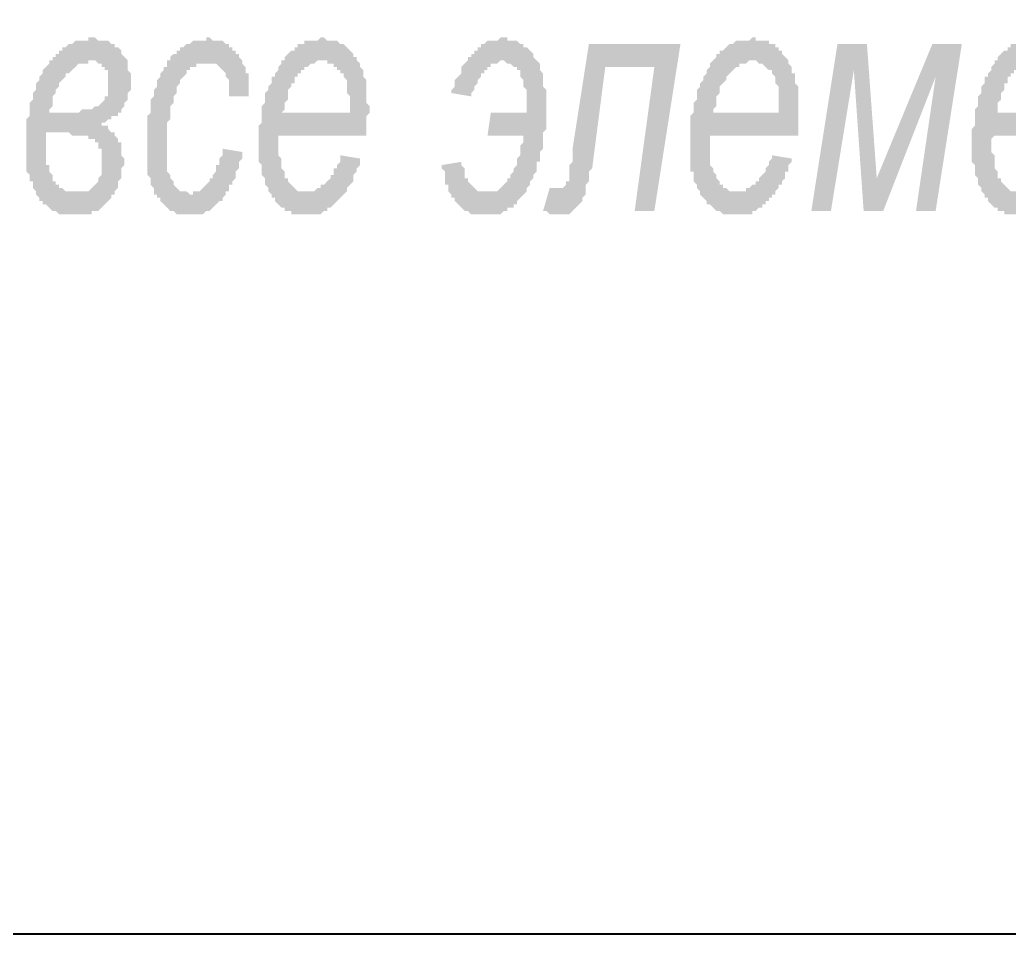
# Model space of a CAD drawing. Header units: millimetres. Extents: x 1372 to 666090, y 1285 to 31551.
# Drawn here: x 505517 to 506779, y 2747 to 3913 of the extents above; entities that cross this region are included whole.
import ezdxf

# ---------------------------------------------------------------- set-up
doc = ezdxf.new("R2010")
doc.units = ezdxf.units.MM
doc.layers.add('PDF _2D-чертеж - Общий_Ном._пера__21', color=7, linetype='Continuous')
doc.layers.add('PDF _75-АЗ Штамп', color=7, linetype='Continuous')

msp = doc.modelspace()

# ---------------------------------------------------------------- hatches: boundary and pattern name
at = {"layer": 'PDF _75-АЗ Штамп', "transparency": 33554559}
h = msp.add_hatch(color=256, dxfattribs=at)
h.paths.add_polyline_path([(505621.1, 3781.8), (505621.1, 3777.7), (505625.3, 3777.7), (505629.5, 3777.7), (505629.5, 3773.5), (505633.6, 3769.3), (505637.8, 3769.3), (505637.8, 3765.2), (505637.8, 3765.2), (505642, 3761), (505642, 3756.8), (505646.2, 3756.8), (505646.2, 3752.6), (505646.2, 3748.5), (505646.2, 3744.3), (505646.2, 3740.1), (505650.3, 3736), (505650.3, 3731.8), (505650.3, 3731.8), (505650.3, 3727.6), (505646.2, 3723.4), (505646.2, 3719.3), (505646.2, 3715.1), (505646.2, 3710.9), (505646.2, 3710.9), (505642, 3706.8), (505642, 3702.6), (505642, 3698.4), (505637.8, 3694.2), (505637.8, 3690.1), (505633.6, 3690.1), (505633.6, 3685.9), (505633.6, 3685.9), (505629.5, 3681.7), (505629.5, 3681.7), (505625.3, 3677.6), (505625.3, 3677.6), (505621.1, 3673.4), (505621.1, 3673.4), (505617, 3669.2), (505617, 3669.2), (505612.8, 3669.2), (505608.6, 3669.2), (505608.6, 3665), (505604.4, 3665), (505600.3, 3665), (505600.3, 3665), (505596.1, 3665), (505591.9, 3665), (505587.8, 3665), (505587.8, 3665), (505583.6, 3665), (505579.4, 3665), (505579.4, 3665), (505575.2, 3665), (505571.1, 3665), (505571.1, 3665), (505566.9, 3665), (505562.7, 3669.2), (505562.7, 3669.2), (505558.6, 3669.2), (505554.4, 3673.4), (505554.4, 3673.4), (505554.4, 3673.4), (505550.2, 3677.6), (505546, 3677.6), (505546, 3681.7), (505541.9, 3681.7), (505541.9, 3685.9), (505537.7, 3690.1), (505537.7, 3694.2), (505537.7, 3694.2), (505533.5, 3698.4), (505533.5, 3702.6), (505533.5, 3706.8), (505529.4, 3706.8), (505529.4, 3710.9), (505529.4, 3715.1), (505525.2, 3719.3), (505525.2, 3723.4), (505525.2, 3727.6), (505525.2, 3731.8), (505525.2, 3736), (505525.2, 3740.1), (505525.2, 3744.3), (505525.2, 3748.5), (505525.2, 3748.5), (505525.2, 3752.6), (505525.2, 3756.8), (505525.2, 3761), (505525.2, 3765.2), (505525.2, 3769.3), (505525.2, 3773.5), (505525.2, 3777.7), (505525.2, 3781.8), (505525.2, 3786), (505529.4, 3790.2), (505529.4, 3794.3), (505529.4, 3798.5), (505529.4, 3802.7), (505529.4, 3806.9), (505533.5, 3811), (505533.5, 3815.2), (505533.5, 3815.2), (505533.5, 3819.4), (505537.7, 3823.5), (505537.7, 3827.7), (505537.7, 3831.9), (505541.9, 3836.1), (505541.9, 3836.1), (505541.9, 3840.2), (505546, 3844.4), (505546, 3848.6), (505546, 3848.6), (505550.2, 3852.7), (505550.2, 3852.7), (505554.4, 3856.9), (505554.4, 3861.1), (505558.6, 3861.1), (505558.6, 3865.3), (505562.7, 3865.3), (505562.7, 3869.4), (505566.9, 3869.4), (505566.9, 3873.6), (505571.1, 3873.6), (505571.1, 3877.8), (505575.2, 3877.8), (505579.4, 3881.9), (505579.4, 3881.9), (505583.6, 3881.9), (505583.6, 3881.9), (505587.8, 3886.1), (505591.9, 3886.1), (505591.9, 3886.1), (505596.1, 3886.1), (505600.3, 3886.1), (505604.4, 3886.1), (505604.4, 3890.3), (505608.6, 3890.3), (505608.6, 3890.3), (505612.8, 3890.3), (505617, 3886.1), (505621.1, 3886.1), (505621.1, 3886.1), (505625.3, 3886.1), (505629.5, 3886.1), (505629.5, 3886.1), (505633.6, 3881.9), (505637.8, 3881.9), (505637.8, 3877.8), (505642, 3877.8), (505642, 3877.8), (505646.2, 3873.6), (505646.2, 3873.6), (505646.2, 3869.4), (505650.3, 3865.3), (505650.3, 3865.3), (505654.5, 3861.1), (505654.5, 3856.9), (505654.5, 3852.7), (505654.5, 3848.6), (505658.7, 3844.4), (505658.7, 3840.2), (505658.7, 3836.1), (505658.7, 3836.1), (505658.7, 3831.9), (505658.7, 3827.7), (505658.7, 3823.5), (505654.5, 3819.4), (505654.5, 3815.2), (505654.5, 3811), (505650.3, 3806.9), (505650.3, 3802.7), (505650.3, 3802.7), (505650.3, 3802.7), (505646.2, 3798.5), (505646.2, 3794.3), (505642, 3794.3), (505642, 3790.2), (505637.8, 3790.2), (505633.6, 3790.2), (505633.6, 3786), (505629.5, 3786), (505625.3, 3781.8), (505625.3, 3781.8), (505621.1, 3781.8), (505621.1, 3781.8)], flags=0)
h.paths.add_polyline_path([(505554.4, 3794.3), (505558.6, 3794.3), (505562.7, 3794.3), (505562.7, 3794.3), (505566.9, 3794.3), (505571.1, 3794.3), (505571.1, 3794.3), (505571.1, 3794.3), (505575.2, 3794.3), (505579.4, 3794.3), (505583.6, 3794.3), (505587.8, 3794.3), (505591.9, 3794.3), (505591.9, 3794.3), (505596.1, 3798.5), (505600.3, 3798.5), (505600.3, 3798.5), (505604.4, 3798.5), (505608.6, 3798.5), (505608.6, 3798.5), (505612.8, 3802.7), (505612.8, 3802.7), (505617, 3802.7), (505617, 3802.7), (505621.1, 3806.9), (505621.1, 3806.9), (505625.3, 3811), (505625.3, 3815.2), (505629.5, 3815.2), (505629.5, 3819.4), (505629.5, 3823.5), (505629.5, 3827.7), (505629.5, 3831.9), (505629.5, 3831.9), (505629.5, 3836.1), (505629.5, 3840.2), (505629.5, 3844.4), (505629.5, 3848.6), (505625.3, 3848.6), (505625.3, 3852.7), (505621.1, 3852.7), (505621.1, 3856.9), (505617, 3856.9), (505617, 3856.9), (505612.8, 3861.1), (505608.6, 3861.1), (505608.6, 3861.1), (505604.4, 3861.1), (505604.4, 3856.9), (505600.3, 3856.9), (505596.1, 3856.9), (505596.1, 3856.9), (505591.9, 3856.9), (505587.8, 3852.7), (505587.8, 3852.7), (505583.6, 3848.6), (505583.6, 3848.6), (505579.4, 3844.4), (505575.2, 3844.4), (505575.2, 3844.4), (505575.2, 3840.2), (505571.1, 3836.1), (505571.1, 3836.1), (505566.9, 3831.9), (505566.9, 3827.7), (505562.7, 3823.5), (505562.7, 3823.5), (505562.7, 3819.4), (505558.6, 3815.2), (505558.6, 3811), (505558.6, 3806.9), (505558.6, 3802.7), (505554.4, 3798.5), (505554.4, 3794.3)], flags=0)
h.paths.add_polyline_path([(505550.2, 3769.3), (505550.2, 3765.2), (505550.2, 3761), (505550.2, 3756.8), (505550.2, 3752.6), (505550.2, 3748.5), (505550.2, 3744.3), (505550.2, 3740.1), (505550.2, 3736), (505550.2, 3731.8), (505550.2, 3727.6), (505554.4, 3727.6), (505554.4, 3723.4), (505554.4, 3719.3), (505558.6, 3715.1), (505558.6, 3710.9), (505558.6, 3710.9), (505558.6, 3706.8), (505562.7, 3706.8), (505562.7, 3702.6), (505566.9, 3702.6), (505566.9, 3698.4), (505571.1, 3698.4), (505575.2, 3694.2), (505575.2, 3694.2), (505579.4, 3694.2), (505583.6, 3694.2), (505583.6, 3694.2), (505587.8, 3694.2), (505587.8, 3694.2), (505591.9, 3694.2), (505596.1, 3694.2), (505600.3, 3694.2), (505600.3, 3694.2), (505604.4, 3694.2), (505608.6, 3698.4), (505608.6, 3698.4), (505612.8, 3702.6), (505612.8, 3702.6), (505612.8, 3702.6), (505617, 3706.8), (505617, 3710.9), (505617, 3710.9), (505621.1, 3715.1), (505621.1, 3719.3), (505621.1, 3723.4), (505621.1, 3727.6), (505621.1, 3731.8), (505621.1, 3736), (505621.1, 3740.1), (505621.1, 3744.3), (505621.1, 3748.5), (505617, 3748.5), (505617, 3752.6), (505617, 3756.8), (505612.8, 3756.8), (505612.8, 3761), (505608.6, 3761), (505608.6, 3761), (505608.6, 3761), (505604.4, 3761), (505604.4, 3765.2), (505600.3, 3765.2), (505596.1, 3765.2), (505596.1, 3765.2), (505591.9, 3765.2), (505587.8, 3765.2), (505587.8, 3765.2), (505583.6, 3765.2), (505579.4, 3769.3), (505575.2, 3769.3), (505571.1, 3769.3), (505566.9, 3769.3), (505562.7, 3769.3), (505562.7, 3769.3), (505562.7, 3769.3), (505558.6, 3769.3), (505554.4, 3769.3), (505550.2, 3769.3)], flags=0)
for points in [[(505775.5, 3748.5), (505800.5, 3744.3), (505800.5, 3740.1), (505800.5, 3736), (505796.3, 3731.8), (505796.3, 3727.6), (505796.3, 3723.4), (505792.1, 3719.3), (505792.1, 3715.1), (505792.1, 3710.9), (505788, 3706.8), (505788, 3702.6), (505783.8, 3702.6), (505783.8, 3698.4), (505783.8, 3694.2), (505779.6, 3694.2), (505779.6, 3690.1), (505775.5, 3685.9), (505775.5, 3685.9), (505775.5, 3681.7), (505771.3, 3681.7), (505767.1, 3677.6), (505767.1, 3677.6), (505763, 3673.4), (505763, 3673.4), (505758.8, 3669.2), (505754.6, 3669.2), (505754.6, 3669.2), (505750.4, 3665), (505746.3, 3665), (505746.3, 3665), (505742.1, 3665), (505737.9, 3665), (505737.9, 3665), (505733.8, 3665), (505733.8, 3665), (505729.6, 3665), (505725.4, 3665), (505725.4, 3665), (505721.2, 3665), (505717.1, 3665), (505717.1, 3665), (505712.9, 3669.2), (505708.7, 3669.2), (505708.7, 3669.2), (505704.6, 3673.4), (505704.6, 3673.4), (505700.4, 3677.6), (505700.4, 3677.6), (505696.2, 3681.7), (505696.2, 3685.9), (505692, 3685.9), (505692, 3690.1), (505687.9, 3690.1), (505687.9, 3694.2), (505687.9, 3698.4), (505683.7, 3702.6), (505683.7, 3702.6), (505683.7, 3706.8), (505683.7, 3710.9), (505679.5, 3715.1), (505679.5, 3719.3), (505679.5, 3723.4), (505679.5, 3727.6), (505679.5, 3731.8), (505679.5, 3736), (505679.5, 3740.1), (505679.5, 3744.3), (505679.5, 3748.5), (505679.5, 3748.5), (505679.5, 3752.6), (505679.5, 3756.8), (505679.5, 3761), (505679.5, 3765.2), (505679.5, 3769.3), (505679.5, 3773.5), (505679.5, 3777.7), (505679.5, 3781.8), (505679.5, 3786), (505679.5, 3790.2), (505683.7, 3794.3), (505683.7, 3798.5), (505683.7, 3802.7), (505683.7, 3806.9), (505683.7, 3811), (505687.9, 3815.2), (505687.9, 3819.4), (505687.9, 3819.4), (505687.9, 3823.5), (505692, 3827.7), (505692, 3831.9), (505692, 3836.1), (505696.2, 3840.2), (505696.2, 3840.2), (505696.2, 3844.4), (505700.4, 3848.6), (505700.4, 3852.7), (505704.6, 3852.7), (505704.6, 3856.9), (505704.6, 3861.1), (505708.7, 3861.1), (505708.7, 3865.3), (505712.9, 3869.4), (505717.1, 3869.4), (505717.1, 3869.4), (505717.1, 3873.6), (505721.2, 3873.6), (505721.2, 3877.8), (505725.4, 3877.8), (505729.6, 3881.9), (505729.6, 3881.9), (505733.8, 3881.9), (505737.9, 3886.1), (505737.9, 3886.1), (505742.1, 3886.1), (505746.3, 3886.1), (505746.3, 3886.1), (505750.4, 3886.1), (505754.6, 3886.1), (505754.6, 3890.3), (505758.8, 3890.3), (505758.8, 3890.3), (505763, 3886.1), (505767.1, 3886.1), (505771.3, 3886.1), (505771.3, 3886.1), (505775.5, 3886.1), (505779.6, 3881.9), (505779.6, 3881.9), (505783.8, 3881.9), (505783.8, 3877.8), (505788, 3877.8), (505788, 3873.6), (505792.1, 3873.6), (505792.1, 3869.4), (505796.3, 3869.4), (505796.3, 3865.3), (505800.5, 3861.1), (505800.5, 3861.1), (505800.5, 3856.9), (505804.7, 3852.7), (505804.7, 3848.6), (505804.7, 3844.4), (505808.8, 3844.4), (505808.8, 3840.2), (505808.8, 3836.1), (505808.8, 3831.9), (505808.8, 3827.7), (505808.8, 3823.5), (505808.8, 3819.4), (505808.8, 3815.2), (505783.8, 3815.2), (505783.8, 3819.4), (505783.8, 3823.5), (505783.8, 3827.7), (505783.8, 3831.9), (505783.8, 3836.1), (505779.6, 3840.2), (505779.6, 3840.2), (505779.6, 3844.4), (505775.5, 3848.6), (505775.5, 3848.6), (505771.3, 3852.7), (505771.3, 3852.7), (505767.1, 3856.9), (505763, 3856.9), (505763, 3856.9), (505758.8, 3856.9), (505754.6, 3856.9), (505754.6, 3856.9), (505750.4, 3856.9), (505750.4, 3856.9), (505746.3, 3856.9), (505742.1, 3856.9), (505742.1, 3852.7), (505737.9, 3852.7), (505733.8, 3852.7), (505733.8, 3848.6), (505729.6, 3848.6), (505729.6, 3844.4), (505729.6, 3844.4), (505725.4, 3840.2), (505725.4, 3840.2), (505721.2, 3836.1), (505721.2, 3831.9), (505721.2, 3831.9), (505717.1, 3827.7), (505717.1, 3823.5), (505717.1, 3819.4), (505712.9, 3815.2), (505712.9, 3811), (505712.9, 3806.9), (505708.7, 3802.7), (505708.7, 3802.7), (505708.7, 3798.5), (505708.7, 3794.3), (505708.7, 3790.2), (505708.7, 3786), (505704.6, 3781.8), (505704.6, 3777.7), (505704.6, 3773.5), (505704.6, 3769.3), (505704.6, 3765.2), (505704.6, 3761), (505704.6, 3756.8), (505704.6, 3752.6), (505704.6, 3748.5), (505704.6, 3748.5), (505704.6, 3740.1), (505704.6, 3736), (505704.6, 3731.8), (505704.6, 3727.6), (505704.6, 3723.4), (505704.6, 3719.3), (505708.7, 3715.1), (505708.7, 3715.1), (505708.7, 3710.9), (505712.9, 3706.8), (505712.9, 3706.8), (505712.9, 3702.6), (505717.1, 3698.4), (505717.1, 3698.4), (505721.2, 3694.2), (505725.4, 3694.2), (505725.4, 3694.2), (505729.6, 3694.2), (505733.8, 3690.1), (505733.8, 3690.1), (505737.9, 3690.1), (505737.9, 3694.2), (505742.1, 3694.2), (505742.1, 3694.2), (505746.3, 3694.2), (505750.4, 3698.4), (505750.4, 3698.4), (505754.6, 3702.6), (505754.6, 3702.6), (505758.8, 3706.8), (505758.8, 3706.8), (505758.8, 3710.9), (505763, 3710.9), (505763, 3715.1), (505767.1, 3719.3), (505767.1, 3723.4), (505767.1, 3727.6), (505771.3, 3727.6), (505771.3, 3731.8), (505771.3, 3736), (505775.5, 3740.1), (505775.5, 3748.5), (505775.5, 3748.5)], [(506113.3, 3765.2), (506117.5, 3794.3), (506163.4, 3794.3), (506163.4, 3811), (506163.4, 3815.2), (506163.4, 3819.4), (506163.4, 3823.5), (506159.2, 3827.7), (506159.2, 3831.9), (506159.2, 3831.9), (506159.2, 3836.1), (506155, 3840.2), (506155, 3844.4), (506155, 3844.4), (506155, 3848.6), (506150.9, 3848.6), (506150.9, 3852.7), (506146.7, 3852.7), (506142.5, 3856.9), (506142.5, 3856.9), (506138.4, 3856.9), (506134.2, 3861.1), (506134.2, 3861.1), (506134.2, 3861.1), (506130, 3861.1), (506125.8, 3856.9), (506125.8, 3856.9), (506121.7, 3856.9), (506121.7, 3856.9), (506117.5, 3856.9), (506117.5, 3852.7), (506113.3, 3852.7), (506113.3, 3848.6), (506109.2, 3848.6), (506109.2, 3844.4), (506105, 3844.4), (506105, 3840.2), (506100.8, 3836.1), (506100.8, 3831.9), (506096.6, 3827.7), (506096.6, 3827.7), (506096.6, 3823.5), (506092.5, 3819.4), (506092.5, 3815.2), (506067.4, 3819.4), (506067.4, 3823.5), (506071.6, 3827.7), (506071.6, 3831.9), (506071.6, 3836.1), (506075.8, 3840.2), (506075.8, 3840.2), (506080, 3844.4), (506080, 3848.6), (506080, 3852.7), (506084.1, 3856.9), (506084.1, 3856.9), (506088.3, 3861.1), (506088.3, 3865.3), (506092.5, 3865.3), (506092.5, 3869.4), (506096.6, 3869.4), (506096.6, 3873.6), (506100.8, 3873.6), (506100.8, 3877.8), (506105, 3877.8), (506105, 3881.9), (506109.2, 3881.9), (506109.2, 3881.9), (506113.3, 3886.1), (506113.3, 3886.1), (506117.5, 3886.1), (506121.7, 3886.1), (506121.7, 3886.1), (506125.8, 3886.1), (506125.8, 3886.1), (506130, 3890.3), (506134.2, 3890.3), (506138.4, 3890.3), (506138.4, 3886.1), (506142.5, 3886.1), (506146.7, 3886.1), (506146.7, 3886.1), (506150.9, 3886.1), (506155, 3881.9), (506155, 3881.9), (506159.2, 3881.9), (506159.2, 3877.8), (506163.4, 3877.8), (506167.6, 3873.6), (506167.6, 3873.6), (506171.7, 3869.4), (506171.7, 3869.4), (506171.7, 3865.3), (506175.9, 3861.1), (506175.9, 3861.1), (506180.1, 3856.9), (506180.1, 3852.7), (506180.1, 3848.6), (506180.1, 3848.6), (506184.2, 3844.4), (506184.2, 3840.2), (506184.2, 3836.1), (506184.2, 3831.9), (506184.2, 3827.7), (506188.4, 3823.5), (506188.4, 3819.4), (506188.4, 3815.2), (506188.4, 3811), (506188.4, 3806.9), (506188.4, 3802.7), (506188.4, 3798.5), (506188.4, 3794.3), (506188.4, 3790.2), (506188.4, 3786), (506188.4, 3781.8), (506188.4, 3777.7), (506188.4, 3773.5), (506184.2, 3769.3), (506184.2, 3765.2), (506184.2, 3761), (506184.2, 3756.8), (506184.2, 3752.6), (506184.2, 3748.5), (506180.1, 3744.3), (506180.1, 3740.1), (506180.1, 3736), (506180.1, 3731.8), (506175.9, 3731.8), (506175.9, 3727.6), (506175.9, 3723.4), (506175.9, 3719.3), (506171.7, 3715.1), (506171.7, 3710.9), (506171.7, 3710.9), (506167.6, 3706.8), (506167.6, 3702.6), (506167.6, 3702.6), (506163.4, 3698.4), (506163.4, 3694.2), (506159.2, 3690.1), (506159.2, 3690.1), (506155, 3685.9), (506155, 3685.9), (506150.9, 3681.7), (506150.9, 3677.6), (506146.7, 3677.6), (506146.7, 3673.4), (506142.5, 3673.4), (506138.4, 3673.4), (506138.4, 3669.2), (506134.2, 3669.2), (506134.2, 3669.2), (506130, 3665), (506125.8, 3665), (506125.8, 3665), (506121.7, 3665), (506117.5, 3665), (506117.5, 3665), (506113.3, 3665), (506109.2, 3665), (506105, 3665), (506105, 3665), (506100.8, 3665), (506096.6, 3665), (506096.6, 3665), (506092.5, 3665), (506088.3, 3669.2), (506088.3, 3669.2), (506084.1, 3669.2), (506080, 3673.4), (506080, 3673.4), (506075.8, 3677.6), (506075.8, 3677.6), (506071.6, 3681.7), (506071.6, 3681.7), (506071.6, 3685.9), (506067.4, 3685.9), (506067.4, 3690.1), (506063.3, 3694.2), (506063.3, 3698.4), (506063.3, 3702.6), (506059.1, 3702.6), (506059.1, 3706.8), (506059.1, 3710.9), (506059.1, 3715.1), (506059.1, 3719.3), (506054.9, 3723.4), (506054.9, 3727.6), (506054.9, 3727.6), (506080, 3731.8), (506080, 3727.6), (506084.1, 3723.4), (506084.1, 3719.3), (506084.1, 3715.1), (506084.1, 3710.9), (506088.3, 3710.9), (506088.3, 3706.8), (506092.5, 3702.6), (506092.5, 3702.6), (506092.5, 3702.6), (506096.6, 3698.4), (506096.6, 3698.4), (506100.8, 3694.2), (506105, 3694.2), (506105, 3694.2), (506109.2, 3694.2), (506113.3, 3694.2), (506113.3, 3694.2), (506113.3, 3694.2), (506117.5, 3694.2), (506121.7, 3694.2), (506121.7, 3694.2), (506125.8, 3694.2), (506130, 3698.4), (506130, 3698.4), (506134.2, 3702.6), (506134.2, 3702.6), (506138.4, 3706.8), (506138.4, 3710.9), (506142.5, 3710.9), (506142.5, 3715.1), (506142.5, 3715.1), (506146.7, 3719.3), (506146.7, 3723.4), (506146.7, 3723.4), (506150.9, 3727.6), (506150.9, 3731.8), (506150.9, 3736), (506155, 3740.1), (506155, 3744.3), (506155, 3748.5), (506155, 3752.6), (506159.2, 3756.8), (506159.2, 3761), (506159.2, 3765.2)], [(506242.6, 3881.9), (506359.4, 3881.9), (506326.1, 3669.2), (506301, 3669.2), (506326.1, 3852.7), (506263.5, 3852.7), (506246.8, 3723.4), (506242.6, 3719.3), (506242.6, 3715.1), (506242.6, 3710.9), (506242.6, 3706.8), (506238.5, 3702.6), (506238.5, 3698.4), (506238.5, 3694.2), (506238.5, 3690.1), (506234.3, 3685.9), (506234.3, 3685.9), (506234.3, 3681.7), (506230.1, 3677.6), (506230.1, 3677.6), (506230.1, 3677.6), (506226, 3673.4), (506226, 3673.4), (506221.8, 3669.2), (506221.8, 3669.2), (506217.6, 3665), (506213.4, 3665), (506213.4, 3665), (506209.3, 3665), (506209.3, 3665), (506205.1, 3665), (506205.1, 3665), (506200.9, 3665), (506196.8, 3665), (506196.8, 3665), (506192.6, 3665), (506188.4, 3669.2), (506184.2, 3669.2), (506192.6, 3698.4), (506192.6, 3698.4), (506196.8, 3698.4), (506200.9, 3698.4), (506200.9, 3698.4), (506205.1, 3698.4), (506209.3, 3698.4), (506209.3, 3698.4), (506213.4, 3702.6), (506213.4, 3702.6), (506213.4, 3706.8), (506213.4, 3706.8), (506217.6, 3706.8), (506217.6, 3710.9), (506217.6, 3715.1), (506217.6, 3719.3), (506217.6, 3723.4), (506217.6, 3727.6), (506221.8, 3731.8), (506221.8, 3736), (506221.8, 3744.3), (506221.8, 3748.5)], [(506559.6, 3881.9), (506597.2, 3881.9), (506609.7, 3710.9), (506680.6, 3881.9), (506718.2, 3881.9), (506684.8, 3669.2), (506659.8, 3669.2), (506684.8, 3840.2), (506618, 3669.2), (506593, 3669.2), (506580.5, 3848.6), (506551.3, 3669.2), (506526.3, 3669.2)]]:
    msp.add_hatch(color=256, dxfattribs=at).paths.add_polyline_path(points)
h = msp.add_hatch(color=256, dxfattribs=at)
h.paths.add_polyline_path([(505925.6, 3740.1), (505950.7, 3736), (505950.7, 3736), (505950.7, 3731.8), (505950.7, 3727.6), (505946.5, 3723.4), (505946.5, 3719.3), (505946.5, 3719.3), (505942.3, 3715.1), (505942.3, 3710.9), (505942.3, 3706.8), (505938.1, 3702.6), (505938.1, 3702.6), (505934, 3698.4), (505934, 3694.2), (505929.8, 3690.1), (505929.8, 3690.1), (505925.6, 3685.9), (505925.6, 3685.9), (505921.5, 3681.7), (505921.5, 3681.7), (505917.3, 3677.6), (505917.3, 3677.6), (505913.1, 3673.4), (505908.9, 3673.4), (505908.9, 3669.2), (505904.8, 3669.2), (505904.8, 3669.2), (505900.6, 3665), (505896.4, 3665), (505896.4, 3665), (505892.3, 3665), (505888.1, 3665), (505888.1, 3665), (505883.9, 3665), (505879.7, 3665), (505879.7, 3665), (505875.6, 3665), (505871.4, 3665), (505871.4, 3665), (505867.2, 3665), (505863.1, 3665), (505863.1, 3669.2), (505858.9, 3669.2), (505854.7, 3669.2), (505854.7, 3673.4), (505850.5, 3673.4), (505850.5, 3673.4), (505846.4, 3677.6), (505846.4, 3677.6), (505842.2, 3681.7), (505842.2, 3685.9), (505838, 3685.9), (505838, 3690.1), (505833.9, 3694.2), (505833.9, 3694.2), (505833.9, 3698.4), (505829.7, 3702.6), (505829.7, 3706.8), (505829.7, 3706.8), (505829.7, 3710.9), (505825.5, 3715.1), (505825.5, 3719.3), (505825.5, 3719.3), (505825.5, 3723.4), (505825.5, 3727.6), (505821.3, 3731.8), (505821.3, 3736), (505821.3, 3740.1), (505821.3, 3744.3), (505821.3, 3748.5), (505821.3, 3752.6), (505821.3, 3752.6), (505821.3, 3756.8), (505821.3, 3761), (505821.3, 3765.2), (505821.3, 3769.3), (505821.3, 3773.5), (505821.3, 3777.7), (505825.5, 3781.8), (505825.5, 3786), (505825.5, 3790.2), (505825.5, 3794.3), (505825.5, 3798.5), (505825.5, 3802.7), (505829.7, 3806.9), (505829.7, 3811), (505829.7, 3815.2), (505829.7, 3819.4), (505833.9, 3823.5), (505833.9, 3823.5), (505833.9, 3827.7), (505838, 3831.9), (505838, 3836.1), (505838, 3840.2), (505842.2, 3840.2), (505842.2, 3844.4), (505846.4, 3848.6), (505846.4, 3852.7), (505846.4, 3852.7), (505850.5, 3856.9), (505850.5, 3861.1), (505854.7, 3861.1), (505854.7, 3865.3), (505858.9, 3869.4), (505858.9, 3869.4), (505863.1, 3873.6), (505863.1, 3873.6), (505867.2, 3873.6), (505867.2, 3877.8), (505871.4, 3877.8), (505871.4, 3881.9), (505875.6, 3881.9), (505879.7, 3881.9), (505879.7, 3886.1), (505883.9, 3886.1), (505888.1, 3886.1), (505888.1, 3886.1), (505892.3, 3886.1), (505896.4, 3886.1), (505896.4, 3886.1), (505900.6, 3890.3), (505900.6, 3890.3), (505904.8, 3890.3), (505908.9, 3886.1), (505913.1, 3886.1), (505913.1, 3886.1), (505917.3, 3886.1), (505921.5, 3886.1), (505921.5, 3886.1), (505925.6, 3881.9), (505929.8, 3881.9), (505929.8, 3881.9), (505934, 3877.8), (505934, 3877.8), (505938.1, 3873.6), (505938.1, 3873.6), (505942.3, 3869.4), (505942.3, 3865.3), (505946.5, 3865.3), (505946.5, 3861.1), (505950.7, 3856.9), (505950.7, 3856.9), (505950.7, 3852.7), (505954.8, 3848.6), (505954.8, 3844.4), (505954.8, 3844.4), (505954.8, 3840.2), (505959, 3836.1), (505959, 3831.9), (505959, 3827.7), (505959, 3823.5), (505959, 3819.4), (505959, 3815.2), (505959, 3811), (505959, 3806.9), (505963.2, 3802.7), (505963.2, 3798.5), (505963.2, 3794.3), (505959, 3790.2), (505959, 3786), (505959, 3781.8), (505959, 3777.7), (505959, 3773.5), (505959, 3769.3), (505959, 3765.2), (505846.4, 3765.2), (505846.4, 3761), (505846.4, 3756.8), (505846.4, 3756.8), (505846.4, 3748.5), (505846.4, 3744.3), (505846.4, 3740.1), (505850.5, 3736), (505850.5, 3731.8), (505850.5, 3727.6), (505850.5, 3723.4), (505850.5, 3723.4), (505854.7, 3719.3), (505854.7, 3715.1), (505854.7, 3710.9), (505858.9, 3710.9), (505858.9, 3710.9), (505858.9, 3706.8), (505863.1, 3702.6), (505863.1, 3702.6), (505867.2, 3698.4), (505867.2, 3698.4), (505871.4, 3694.2), (505875.6, 3694.2), (505875.6, 3694.2), (505879.7, 3694.2), (505879.7, 3694.2), (505883.9, 3694.2), (505888.1, 3694.2), (505888.1, 3694.2), (505892.3, 3694.2), (505896.4, 3698.4), (505896.4, 3698.4), (505900.6, 3698.4), (505900.6, 3702.6), (505904.8, 3702.6), (505908.9, 3706.8), (505908.9, 3706.8), (505913.1, 3710.9), (505913.1, 3715.1), (505917.3, 3715.1), (505917.3, 3719.3), (505917.3, 3723.4), (505921.5, 3723.4), (505921.5, 3727.6), (505925.6, 3731.8), (505925.6, 3736), (505925.6, 3740.1), (505925.6, 3740.1)], flags=0)
h.paths.add_polyline_path([(505850.5, 3794.3), (505938.1, 3794.3), (505938.1, 3798.5), (505938.1, 3802.7), (505938.1, 3806.9), (505938.1, 3811), (505938.1, 3815.2), (505934, 3819.4), (505934, 3823.5), (505934, 3827.7), (505934, 3831.9), (505934, 3836.1), (505929.8, 3840.2), (505929.8, 3840.2), (505929.8, 3844.4), (505925.6, 3844.4), (505925.6, 3848.6), (505921.5, 3848.6), (505921.5, 3852.7), (505917.3, 3852.7), (505917.3, 3856.9), (505913.1, 3856.9), (505908.9, 3856.9), (505908.9, 3861.1), (505904.8, 3861.1), (505900.6, 3861.1), (505900.6, 3861.1), (505896.4, 3861.1), (505892.3, 3856.9), (505892.3, 3856.9), (505888.1, 3856.9), (505888.1, 3856.9), (505883.9, 3852.7), (505879.7, 3852.7), (505879.7, 3848.6), (505875.6, 3848.6), (505875.6, 3844.4), (505871.4, 3844.4), (505871.4, 3840.2), (505867.2, 3840.2), (505867.2, 3836.1), (505867.2, 3831.9), (505863.1, 3831.9), (505863.1, 3827.7), (505858.9, 3823.5), (505858.9, 3819.4), (505858.9, 3815.2), (505858.9, 3811), (505854.7, 3806.9), (505854.7, 3802.7), (505854.7, 3798.5), (505850.5, 3794.3), (505850.5, 3794.3)], flags=0)
h = msp.add_hatch(color=256, dxfattribs=at)
h.paths.add_polyline_path([(506476.2, 3740.1), (506501.2, 3736), (506501.2, 3736), (506501.2, 3731.8), (506497.1, 3727.6), (506497.1, 3723.4), (506497.1, 3719.3), (506492.9, 3719.3), (506492.9, 3715.1), (506492.9, 3710.9), (506488.7, 3706.8), (506488.7, 3702.6), (506484.6, 3702.6), (506484.6, 3698.4), (506480.4, 3694.2), (506480.4, 3690.1), (506476.2, 3690.1), (506476.2, 3685.9), (506472.1, 3685.9), (506472.1, 3681.7), (506467.9, 3681.7), (506467.9, 3677.6), (506463.7, 3677.6), (506463.7, 3673.4), (506459.5, 3673.4), (506455.4, 3669.2), (506455.4, 3669.2), (506451.2, 3669.2), (506451.2, 3665), (506447, 3665), (506442.9, 3665), (506442.9, 3665), (506438.7, 3665), (506434.5, 3665), (506430.3, 3665), (506430.3, 3665), (506426.2, 3665), (506422, 3665), (506422, 3665), (506417.8, 3665), (506413.7, 3665), (506413.7, 3665), (506409.5, 3669.2), (506409.5, 3669.2), (506405.3, 3669.2), (506401.1, 3673.4), (506401.1, 3673.4), (506401.1, 3673.4), (506397, 3677.6), (506392.8, 3677.6), (506392.8, 3681.7), (506388.6, 3685.9), (506388.6, 3685.9), (506384.5, 3690.1), (506384.5, 3694.2), (506384.5, 3694.2), (506380.3, 3698.4), (506380.3, 3702.6), (506376.1, 3706.8), (506376.1, 3706.8), (506376.1, 3710.9), (506376.1, 3715.1), (506376.1, 3719.3), (506371.9, 3719.3), (506371.9, 3723.4), (506371.9, 3727.6), (506371.9, 3731.8), (506371.9, 3736), (506371.9, 3740.1), (506371.9, 3744.3), (506371.9, 3748.5), (506371.9, 3752.6), (506371.9, 3752.6), (506371.9, 3756.8), (506371.9, 3761), (506371.9, 3765.2), (506371.9, 3769.3), (506371.9, 3773.5), (506371.9, 3777.7), (506371.9, 3781.8), (506371.9, 3786), (506371.9, 3790.2), (506376.1, 3794.3), (506376.1, 3798.5), (506376.1, 3802.7), (506376.1, 3806.9), (506380.3, 3811), (506380.3, 3815.2), (506380.3, 3819.4), (506380.3, 3823.5), (506380.3, 3823.5), (506384.5, 3827.7), (506384.5, 3831.9), (506388.6, 3836.1), (506388.6, 3840.2), (506388.6, 3840.2), (506392.8, 3844.4), (506392.8, 3848.6), (506397, 3852.7), (506397, 3852.7), (506397, 3856.9), (506401.1, 3861.1), (506401.1, 3861.1), (506405.3, 3865.3), (506405.3, 3869.4), (506409.5, 3869.4), (506409.5, 3873.6), (506413.7, 3873.6), (506413.7, 3873.6), (506417.8, 3877.8), (506417.8, 3877.8), (506422, 3881.9), (506426.2, 3881.9), (506426.2, 3881.9), (506430.3, 3886.1), (506434.5, 3886.1), (506434.5, 3886.1), (506438.7, 3886.1), (506442.9, 3886.1), (506442.9, 3886.1), (506447, 3886.1), (506451.2, 3890.3), (506451.2, 3890.3), (506455.4, 3890.3), (506455.4, 3886.1), (506459.5, 3886.1), (506463.7, 3886.1), (506467.9, 3886.1), (506467.9, 3886.1), (506472.1, 3886.1), (506472.1, 3881.9), (506476.2, 3881.9), (506480.4, 3881.9), (506480.4, 3877.8), (506484.6, 3877.8), (506484.6, 3873.6), (506488.7, 3873.6), (506488.7, 3869.4), (506492.9, 3865.3), (506492.9, 3865.3), (506497.1, 3861.1), (506497.1, 3856.9), (506497.1, 3856.9), (506501.2, 3852.7), (506501.2, 3848.6), (506501.2, 3844.4), (506505.4, 3844.4), (506505.4, 3840.2), (506505.4, 3836.1), (506505.4, 3831.9), (506509.6, 3827.7), (506509.6, 3823.5), (506509.6, 3819.4), (506509.6, 3815.2), (506509.6, 3811), (506509.6, 3806.9), (506509.6, 3802.7), (506509.6, 3798.5), (506509.6, 3794.3), (506509.6, 3790.2), (506509.6, 3786), (506509.6, 3781.8), (506509.6, 3777.7), (506509.6, 3773.5), (506509.6, 3769.3), (506509.6, 3765.2), (506397, 3765.2), (506397, 3761), (506397, 3756.8), (506397, 3756.8), (506397, 3748.5), (506397, 3744.3), (506397, 3740.1), (506397, 3736), (506397, 3731.8), (506397, 3727.6), (506401.1, 3723.4), (506401.1, 3723.4), (506401.1, 3719.3), (506405.3, 3715.1), (506405.3, 3710.9), (506405.3, 3710.9), (506405.3, 3710.9), (506409.5, 3706.8), (506409.5, 3702.6), (506413.7, 3702.6), (506413.7, 3698.4), (506417.8, 3698.4), (506422, 3694.2), (506422, 3694.2), (506426.2, 3694.2), (506430.3, 3694.2), (506430.3, 3694.2), (506434.5, 3694.2), (506434.5, 3694.2), (506438.7, 3694.2), (506442.9, 3694.2), (506442.9, 3698.4), (506447, 3698.4), (506447, 3698.4), (506451.2, 3702.6), (506455.4, 3702.6), (506455.4, 3706.8), (506459.5, 3706.8), (506459.5, 3710.9), (506463.7, 3715.1), (506463.7, 3715.1), (506467.9, 3719.3), (506467.9, 3723.4), (506467.9, 3723.4), (506472.1, 3727.6), (506472.1, 3731.8), (506476.2, 3736), (506476.2, 3740.1), (506476.2, 3740.1)], flags=0)
h.paths.add_polyline_path([(506401.1, 3794.3), (506484.6, 3794.3), (506484.6, 3798.5), (506484.6, 3802.7), (506484.6, 3806.9), (506484.6, 3811), (506484.6, 3815.2), (506484.6, 3819.4), (506484.6, 3823.5), (506484.6, 3827.7), (506480.4, 3831.9), (506480.4, 3836.1), (506480.4, 3840.2), (506480.4, 3840.2), (506476.2, 3844.4), (506476.2, 3844.4), (506476.2, 3848.6), (506472.1, 3848.6), (506467.9, 3852.7), (506467.9, 3852.7), (506463.7, 3856.9), (506463.7, 3856.9), (506459.5, 3856.9), (506455.4, 3861.1), (506455.4, 3861.1), (506451.2, 3861.1), (506447, 3861.1), (506447, 3861.1), (506442.9, 3856.9), (506438.7, 3856.9), (506438.7, 3856.9), (506434.5, 3856.9), (506434.5, 3852.7), (506430.3, 3852.7), (506426.2, 3848.6), (506426.2, 3848.6), (506422, 3844.4), (506422, 3844.4), (506417.8, 3840.2), (506417.8, 3840.2), (506417.8, 3836.1), (506413.7, 3831.9), (506413.7, 3831.9), (506409.5, 3827.7), (506409.5, 3823.5), (506409.5, 3819.4), (506405.3, 3815.2), (506405.3, 3811), (506405.3, 3806.9), (506405.3, 3802.7), (506401.1, 3798.5), (506401.1, 3794.3), (506401.1, 3794.3)], flags=0)
h = msp.add_hatch(color=256, dxfattribs=at)
h.paths.add_polyline_path([(506834.9, 3740.1), (506860, 3736), (506860, 3736), (506860, 3731.8), (506860, 3727.6), (506855.8, 3723.4), (506855.8, 3719.3), (506855.8, 3719.3), (506855.8, 3715.1), (506851.6, 3710.9), (506851.6, 3706.8), (506847.5, 3702.6), (506847.5, 3702.6), (506843.3, 3698.4), (506843.3, 3694.2), (506839.1, 3690.1), (506839.1, 3690.1), (506834.9, 3685.9), (506834.9, 3685.9), (506830.8, 3681.7), (506830.8, 3681.7), (506826.6, 3677.6), (506826.6, 3677.6), (506822.4, 3673.4), (506822.4, 3673.4), (506818.3, 3669.2), (506814.1, 3669.2), (506814.1, 3669.2), (506809.9, 3665), (506805.7, 3665), (506805.7, 3665), (506801.6, 3665), (506797.4, 3665), (506797.4, 3665), (506793.2, 3665), (506789.1, 3665), (506789.1, 3665), (506784.9, 3665), (506780.7, 3665), (506780.7, 3665), (506776.5, 3665), (506772.4, 3665), (506772.4, 3669.2), (506768.2, 3669.2), (506764, 3669.2), (506764, 3673.4), (506759.9, 3673.4), (506759.9, 3673.4), (506755.7, 3677.6), (506755.7, 3677.6), (506751.5, 3681.7), (506751.5, 3685.9), (506747.3, 3685.9), (506747.3, 3690.1), (506743.2, 3694.2), (506743.2, 3694.2), (506743.2, 3698.4), (506739, 3702.6), (506739, 3706.8), (506739, 3706.8), (506739, 3710.9), (506734.8, 3715.1), (506734.8, 3719.3), (506734.8, 3719.3), (506734.8, 3723.4), (506734.8, 3727.6), (506730.7, 3731.8), (506730.7, 3736), (506730.7, 3740.1), (506730.7, 3744.3), (506730.7, 3748.5), (506730.7, 3752.6), (506730.7, 3752.6), (506730.7, 3756.8), (506730.7, 3761), (506730.7, 3765.2), (506730.7, 3769.3), (506730.7, 3773.5), (506734.8, 3777.7), (506734.8, 3781.8), (506734.8, 3786), (506734.8, 3790.2), (506734.8, 3794.3), (506734.8, 3798.5), (506739, 3802.7), (506739, 3806.9), (506739, 3811), (506739, 3815.2), (506743.2, 3819.4), (506743.2, 3823.5), (506743.2, 3823.5), (506743.2, 3827.7), (506747.3, 3831.9), (506747.3, 3836.1), (506747.3, 3840.2), (506751.5, 3840.2), (506751.5, 3844.4), (506755.7, 3848.6), (506755.7, 3852.7), (506755.7, 3852.7), (506759.9, 3856.9), (506759.9, 3861.1), (506764, 3861.1), (506764, 3865.3), (506768.2, 3869.4), (506768.2, 3869.4), (506772.4, 3873.6), (506772.4, 3873.6), (506776.5, 3873.6), (506776.5, 3877.8), (506780.7, 3877.8), (506780.7, 3881.9), (506784.9, 3881.9), (506789.1, 3881.9), (506789.1, 3886.1), (506793.2, 3886.1), (506797.4, 3886.1), (506797.4, 3886.1), (506801.6, 3886.1), (506805.7, 3886.1), (506805.7, 3886.1), (506809.9, 3890.3), (506809.9, 3890.3), (506814.1, 3890.3), (506818.3, 3886.1), (506822.4, 3886.1), (506822.4, 3886.1), (506826.6, 3886.1), (506830.8, 3886.1), (506830.8, 3886.1), (506834.9, 3881.9), (506839.1, 3881.9), (506839.1, 3881.9), (506843.3, 3877.8), (506843.3, 3877.8), (506847.5, 3873.6), (506847.5, 3873.6), (506851.6, 3869.4), (506851.6, 3865.3), (506855.8, 3865.3), (506855.8, 3861.1), (506860, 3856.9), (506860, 3856.9), (506860, 3852.7), (506864.1, 3848.6), (506864.1, 3844.4), (506864.1, 3844.4), (506864.1, 3840.2), (506868.3, 3836.1), (506868.3, 3831.9), (506868.3, 3827.7), (506868.3, 3823.5), (506868.3, 3819.4), (506868.3, 3815.2), (506872.5, 3811), (506872.5, 3806.9), (506872.5, 3802.7), (506872.5, 3798.5), (506872.5, 3794.3), (506872.5, 3790.2), (506872.5, 3786), (506868.3, 3781.8), (506868.3, 3777.7), (506868.3, 3773.5), (506868.3, 3769.3), (506868.3, 3765.2), (506759.9, 3765.2), (506755.7, 3761), (506755.7, 3756.8), (506755.7, 3756.8), (506755.7, 3748.5), (506755.7, 3744.3), (506759.9, 3740.1), (506759.9, 3736), (506759.9, 3731.8), (506759.9, 3727.6), (506759.9, 3723.4), (506759.9, 3723.4), (506764, 3719.3), (506764, 3715.1), (506764, 3710.9), (506768.2, 3710.9), (506768.2, 3710.9), (506768.2, 3706.8), (506772.4, 3702.6), (506772.4, 3702.6), (506776.5, 3698.4), (506776.5, 3698.4), (506780.7, 3694.2), (506784.9, 3694.2), (506784.9, 3694.2), (506789.1, 3694.2), (506789.1, 3694.2), (506793.2, 3694.2), (506797.4, 3694.2), (506797.4, 3694.2), (506801.6, 3694.2), (506805.7, 3698.4), (506805.7, 3698.4), (506809.9, 3698.4), (506814.1, 3702.6), (506814.1, 3702.6), (506818.3, 3706.8), (506818.3, 3706.8), (506822.4, 3710.9), (506822.4, 3715.1), (506826.6, 3715.1), (506826.6, 3719.3), (506830.8, 3723.4), (506830.8, 3723.4), (506830.8, 3727.6), (506834.9, 3731.8), (506834.9, 3736), (506834.9, 3740.1), (506834.9, 3740.1)], flags=0)
h.paths.add_polyline_path([(506764, 3794.3), (506847.5, 3794.3), (506847.5, 3798.5), (506847.5, 3802.7), (506847.5, 3806.9), (506847.5, 3811), (506847.5, 3815.2), (506847.5, 3819.4), (506843.3, 3823.5), (506843.3, 3827.7), (506843.3, 3831.9), (506843.3, 3836.1), (506839.1, 3840.2), (506839.1, 3840.2), (506839.1, 3844.4), (506839.1, 3844.4), (506834.9, 3848.6), (506834.9, 3848.6), (506830.8, 3852.7), (506826.6, 3852.7), (506826.6, 3856.9), (506822.4, 3856.9), (506822.4, 3856.9), (506818.3, 3861.1), (506814.1, 3861.1), (506814.1, 3861.1), (506809.9, 3861.1), (506805.7, 3861.1), (506805.7, 3856.9), (506801.6, 3856.9), (506797.4, 3856.9), (506797.4, 3856.9), (506793.2, 3852.7), (506789.1, 3852.7), (506789.1, 3848.6), (506784.9, 3848.6), (506784.9, 3844.4), (506780.7, 3844.4), (506780.7, 3840.2), (506776.5, 3840.2), (506776.5, 3836.1), (506776.5, 3831.9), (506772.4, 3831.9), (506772.4, 3827.7), (506772.4, 3823.5), (506768.2, 3819.4), (506768.2, 3815.2), (506768.2, 3811), (506764, 3806.9), (506764, 3802.7), (506764, 3798.5), (506764, 3794.3), (506764, 3794.3)], flags=0)

# ---------------------------------------------------------------- linework, layer by layer
at = {"layer": 'PDF _2D-чертеж - Общий_Ном._пера__21', "lineweight": 40}
msp.add_lwpolyline([(502246.6, 30865.3), (541355.6, 30865.3), (541355.6, 2747.4), (502246.6, 2747.4)], close=True, dxfattribs=at)

doc.saveas('drawing.dxf')
